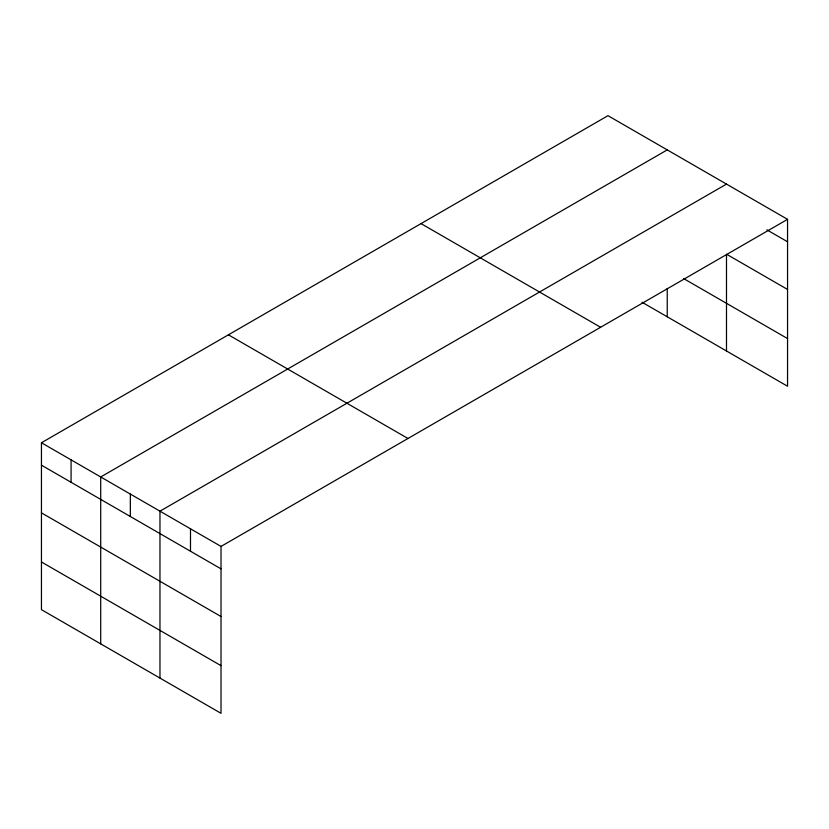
<?xml version="1.0" encoding="UTF-8"?>
<svg xmlns="http://www.w3.org/2000/svg" width="829" height="829" viewBox="0 0 829 829"><rect width="100%" height="100%" fill="white"/><g stroke="black" fill="none" stroke-linecap="round" stroke-linejoin="round"><path stroke-width="1.24" d="M787.55 219.343L607.978 115.677L41.45 442.759L41.45 609.657L221.022 713.323L221.022 546.425L787.55 219.343L787.55 386.241L641.998 302.212M667.241 149.883L100.713 476.965L100.713 643.864M726.494 184.1L159.966 511.182L159.966 678.081M766.835 229.82L787.55 241.778M787.55 289.445L726.494 254.202L726.494 350.999M683.697 278.617L787.55 338.574M421.028 223.612L600.6 327.279M228.4 334.812L407.972 438.489M41.45 442.759L221.022 546.425M41.45 465.183L221.022 568.86M41.45 512.861L221.022 616.527M41.45 561.979L221.022 665.656M667.241 288.44L667.241 316.782M190.494 528.809L190.494 551.233M130.34 494.074L130.34 516.498M71.076 459.857L71.076 482.291"/></g></svg>
